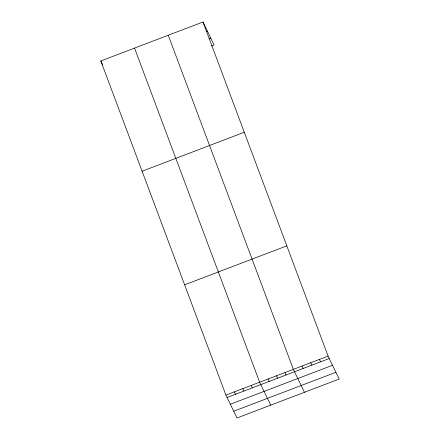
<?xml version="1.0" encoding="UTF-8"?>
<svg xmlns="http://www.w3.org/2000/svg" width="440" height="440" viewBox="0 0 440 440"><rect width="100%" height="100%" fill="white"/><g stroke="black" fill="none" stroke-linecap="round" stroke-linejoin="round"><path stroke-width="0.66" d="M203 22L328.097 356.12L339.18 379.049L237.001 418L225.918 395.076L100.821 60.951L203 22L214.082 44.924L211.602 45.87M206.195 31.647L207.433 31.174M208.945 38.863L210.81 38.154M142.104 171.215L244.282 132.258M184.635 284.812L286.814 245.861M225.918 395.076L328.097 356.12M227.079 397.474L329.252 358.523M230.351 404.25L332.53 365.293M233.728 411.224L335.902 372.273M319.407 359.431L320.568 361.834M310.723 362.742L311.883 365.145M302.038 366.053L303.199 368.456M304.436 392.293L293.354 369.364L168.262 35.244M284.928 372.581L286.083 374.979M276.496 375.793L277.656 378.191M268.065 379.005L269.225 381.409M270.721 405.147L259.639 382.217L134.541 48.098M100.821 60.951L102.8 65.049M251.207 385.435L252.368 387.833M242.776 388.647L243.936 391.045M234.35 391.859L235.51 394.262"/></g></svg>
